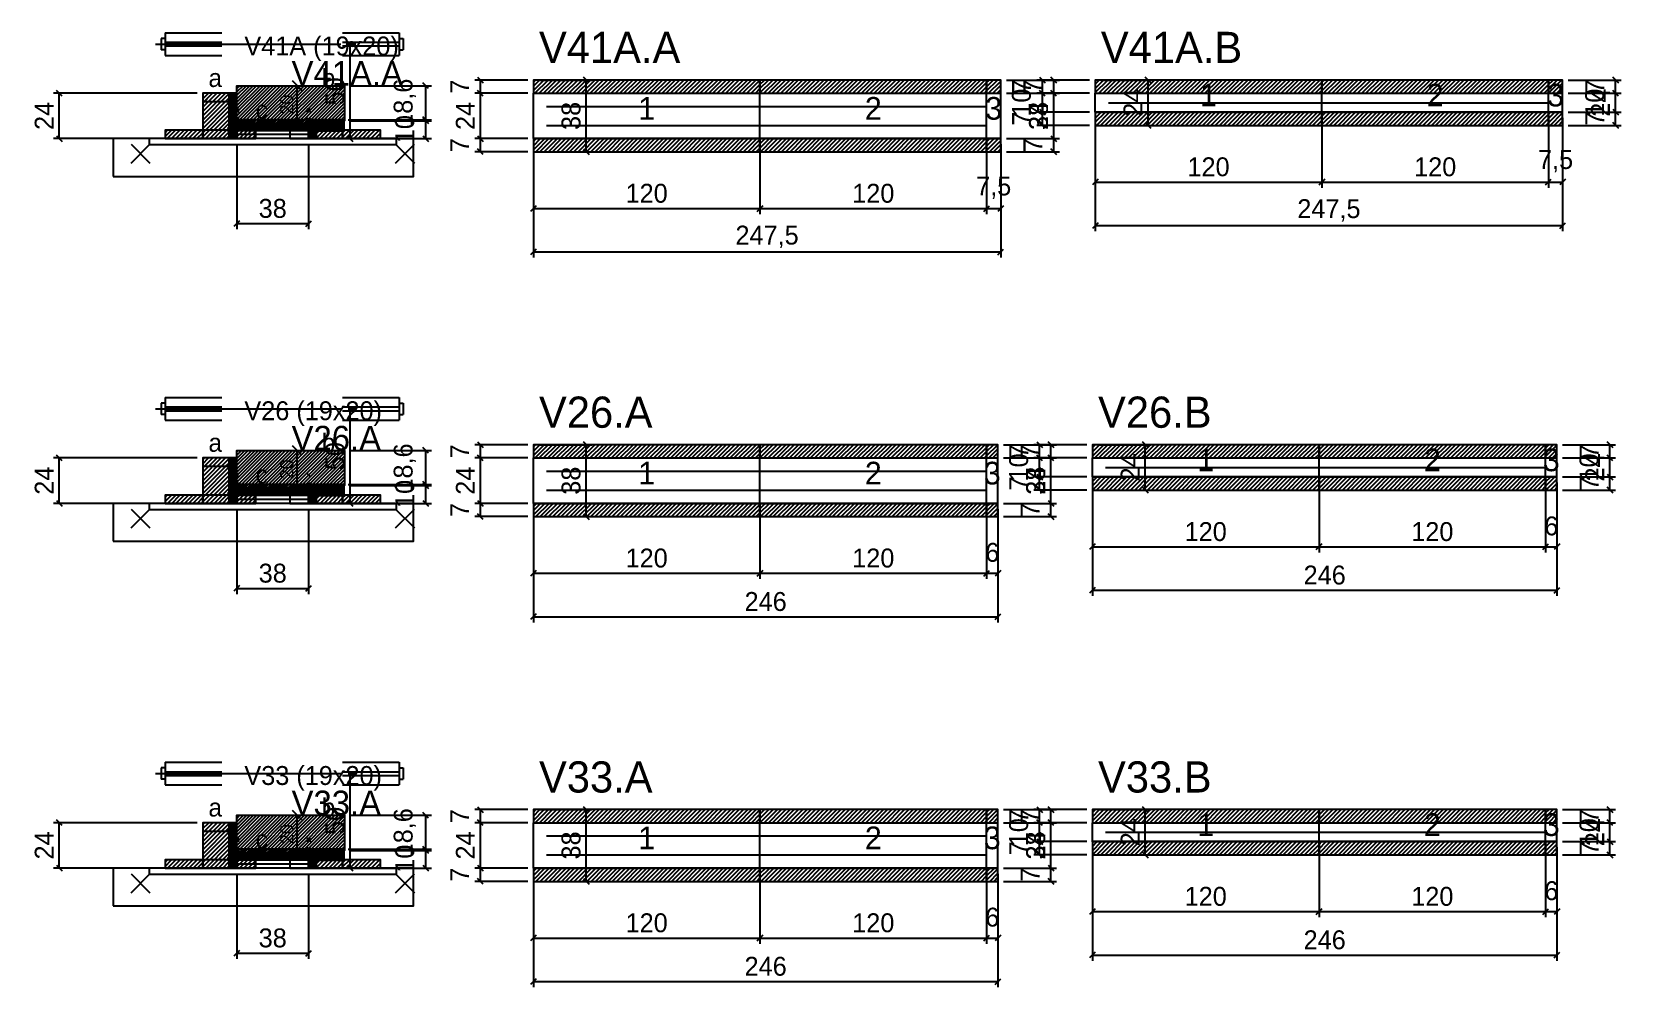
# Model space of a CAD drawing. Extents: x -9000 to 3070, y -7421 to 1250.
# Drawn here: x -69 to 773, y -6842 to -6336 of the extents above; entities that cross this region are included whole.
import ezdxf
from ezdxf.enums import TextEntityAlignment as Align

# ---------------------------------------------------------------- set-up
doc = ezdxf.new("R2010")
doc.units = 0
for name, color, linetype in [('5', 5, 'Continuous'), ('BARRA_ANCORAGEM', 126, 'Continuous'), ('barrote', 126, 'Continuous'), ('CONCRETO', 251, 'Continuous'), ('COTA', 241, 'Continuous'), ('Cota Seção (2x)', 241, 'Continuous'), ('detalhes', 7, 'Continuous'), ('Hachura', 251, 'Continuous'), ('HACHURACONCRETO', 251, 'Continuous'), ('Madeira', 126, 'Continuous'), ('NOMENCLATURA', 7, 'Continuous'), ('Painéis', 200, 'Continuous'), ('presilha', 224, 'Continuous'), ('SARR_2.2x5', 40, 'Continuous'), ('SARR_2.2x7', 40, 'Continuous'), ('SARRAFO_2_2X7', 40, 'Continuous'), ('SCO-___-LAJ', 224, 'Continuous'), ('TENSOR', 224, 'Continuous'), ('Texto Seção', 7, 'Continuous')]:
    doc.layers.add(name, color=color, linetype=linetype)
doc.dimstyles.new('PAINEL', dxfattribs={"dimtxt": 10, "dimasz": 3, "dimexe": 3, "dimexo": 3, "dimgap": 3, "dimtad": 1, "dimblk": 'OBLIQUE', "dimblk1": 'OBLIQUE', "dimcen": 2.5, "dimclrd": 4, "dimclre": 4, "dimclrt": 240, "dimazin": 3, "dimtfac": 1, "dimtmove": 0, "dimatfit": 3})
doc.dimstyles.new('SECAO2X', dxfattribs={"dimtxt": 7, "dimasz": 5, "dimexe": 3, "dimexo": 3, "dimgap": 2, "dimtad": 3, "dimblk": 'OBLIQUE', "dimblk1": 'OBLIQUE', "dimcen": 2.5, "dimclrd": 4, "dimclre": 4, "dimclrt": 1, "dimazin": 3, "dimtfac": 1, "dimtmove": 0, "dimatfit": 3})

# ---------------------------------------------------------------- blocks, each defined once
blk = doc.blocks.new('PAR_ESQ')
for p, q in [((-1, -1), (1, 1)), ((-1, 1), (1, -1))]:
    blk.add_line(p, q)
blk = doc.blocks.new('PAR_FUNDO_ESQ')
for p, q in [((-1, -1), (1, 1)), ((-1, 1), (1, -1))]:
    blk.add_line(p, q)
blk = doc.blocks.new('PAR_FUNDO_DIR')
for p, q in [((-1, -1), (1, 1)), ((-1, 1), (1, -1))]:
    blk.add_line(p, q)
blk = doc.blocks.new('par_int_esq')
for p, q in [((-1, -1), (1, 1)), ((-1, 1), (1, -1))]:
    blk.add_line(p, q)
blk = doc.blocks.new('par_int_dir')
for p, q in [((-1, -1), (1, 1)), ((-1, 1), (1, -1))]:
    blk.add_line(p, q)
blk = doc.blocks.new('_OBLIQUE')
at = {"color": 0, "linetype": 'BYBLOCK'}
blk.add_line((-0.5, -0.5), (0.5, 0.5), dxfattribs=at)

msp = doc.modelspace()

# ---------------------------------------------------------------- hatches: boundary and pattern name
at = {"layer": 'COTA'}
h = msp.add_hatch(dxfattribs=at)
h.set_pattern_fill('ANSI31', scale=0.5)
h.paths.add_polyline_path([(197, -6369), (317, -6369), (317, -6362), (197, -6362)])
h = msp.add_hatch(dxfattribs=at)
h.set_pattern_fill('ANSI31', scale=0.5)
h.paths.add_polyline_path([(317, -6369), (437, -6369), (437, -6362), (317, -6362)])
h = msp.add_hatch(dxfattribs=at)
h.set_pattern_fill('ANSI31', scale=0.5)
h.paths.add_polyline_path([(437, -6369), (444.5, -6369), (444.5, -6362), (437, -6362)])
h = msp.add_hatch(dxfattribs=at)
h.set_pattern_fill('ANSI31', scale=0.5)
h.paths.add_polyline_path([(494.5, -6369), (614.5, -6369), (614.5, -6362), (494.5, -6362)])
h = msp.add_hatch(dxfattribs=at)
h.set_pattern_fill('ANSI31', scale=0.5)
h.paths.add_polyline_path([(614.5, -6369), (734.5, -6369), (734.5, -6362), (614.5, -6362)])
h = msp.add_hatch(dxfattribs=at)
h.set_pattern_fill('ANSI31', scale=0.5)
h.paths.add_polyline_path([(734.5, -6369), (742, -6369), (742, -6362), (734.5, -6362)])
h = msp.add_hatch(dxfattribs=at)
h.set_pattern_fill('ANSI31', scale=0.4)
h.paths.add_polyline_path([(40, -6385), (40, -6365), (97, -6365), (97, -6383.6), (78, -6383.6), (78, -6385)])
h = msp.add_hatch(dxfattribs=at)
h.set_pattern_fill('ANSI31', scale=0.5)
h.paths.add_polyline_path([(494.5, -6386), (614.5, -6386), (614.5, -6379), (494.5, -6379)])
h = msp.add_hatch(dxfattribs=at)
h.set_pattern_fill('ANSI31', scale=0.5)
h.paths.add_polyline_path([(614.5, -6386), (734.5, -6386), (734.5, -6379), (614.5, -6379)])
h = msp.add_hatch(dxfattribs=at)
h.set_pattern_fill('ANSI31', scale=0.5)
h.paths.add_polyline_path([(734.5, -6386), (742, -6386), (742, -6379), (734.5, -6379)])
h = msp.add_hatch(dxfattribs=at)
h.set_pattern_fill('ANSI31', scale=0.5)
h.paths.add_polyline_path([(197, -6400), (317, -6400), (317, -6393), (197, -6393)])
h = msp.add_hatch(dxfattribs=at)
h.set_pattern_fill('ANSI31', scale=0.5)
h.paths.add_polyline_path([(317, -6400), (437, -6400), (437, -6393), (317, -6393)])
h = msp.add_hatch(dxfattribs=at)
h.set_pattern_fill('ANSI31', scale=0.5)
h.paths.add_polyline_path([(437, -6400), (444.5, -6400), (444.5, -6393), (437, -6393)])
h = msp.add_hatch(dxfattribs=at)
h.set_pattern_fill('ANSI31', scale=0.5)
h.paths.add_polyline_path([(197, -6562), (317, -6562), (317, -6555), (197, -6555)])
h = msp.add_hatch(dxfattribs=at)
h.set_pattern_fill('ANSI31', scale=0.5)
h.paths.add_polyline_path([(317, -6562), (437, -6562), (437, -6555), (317, -6555)])
h = msp.add_hatch(dxfattribs=at)
h.set_pattern_fill('ANSI31', scale=0.5)
h.paths.add_polyline_path([(437, -6562), (443, -6562), (443, -6555), (437, -6555)])
h = msp.add_hatch(dxfattribs=at)
h.set_pattern_fill('ANSI31', scale=0.5)
h.paths.add_polyline_path([(493, -6562), (613, -6562), (613, -6555), (493, -6555)])
h = msp.add_hatch(dxfattribs=at)
h.set_pattern_fill('ANSI31', scale=0.5)
h.paths.add_polyline_path([(613, -6562), (733, -6562), (733, -6555), (613, -6555)])
h = msp.add_hatch(dxfattribs=at)
h.set_pattern_fill('ANSI31', scale=0.5)
h.paths.add_polyline_path([(733, -6562), (739, -6562), (739, -6555), (733, -6555)])
h = msp.add_hatch(dxfattribs=at)
h.set_pattern_fill('ANSI31', scale=0.4)
h.paths.add_polyline_path([(40, -6578), (40, -6558), (97, -6558), (97, -6576.6), (78, -6576.6), (78, -6578)])
h = msp.add_hatch(dxfattribs=at)
h.set_pattern_fill('ANSI31', scale=0.5)
h.paths.add_polyline_path([(493, -6579), (613, -6579), (613, -6572), (493, -6572)])
h = msp.add_hatch(dxfattribs=at)
h.set_pattern_fill('ANSI31', scale=0.5)
h.paths.add_polyline_path([(613, -6579), (733, -6579), (733, -6572), (613, -6572)])
h = msp.add_hatch(dxfattribs=at)
h.set_pattern_fill('ANSI31', scale=0.5)
h.paths.add_polyline_path([(733, -6579), (739, -6579), (739, -6572), (733, -6572)])
h = msp.add_hatch(dxfattribs=at)
h.set_pattern_fill('ANSI31', scale=0.5)
h.paths.add_polyline_path([(197, -6593), (317, -6593), (317, -6586), (197, -6586)])
h = msp.add_hatch(dxfattribs=at)
h.set_pattern_fill('ANSI31', scale=0.5)
h.paths.add_polyline_path([(317, -6593), (437, -6593), (437, -6586), (317, -6586)])
h = msp.add_hatch(dxfattribs=at)
h.set_pattern_fill('ANSI31', scale=0.5)
h.paths.add_polyline_path([(437, -6593), (443, -6593), (443, -6586), (437, -6586)])
h = msp.add_hatch(dxfattribs=at)
h.set_pattern_fill('ANSI31', scale=0.5)
h.paths.add_polyline_path([(197, -6755), (317, -6755), (317, -6748), (197, -6748)])
h = msp.add_hatch(dxfattribs=at)
h.set_pattern_fill('ANSI31', scale=0.5)
h.paths.add_polyline_path([(317, -6755), (437, -6755), (437, -6748), (317, -6748)])
h = msp.add_hatch(dxfattribs=at)
h.set_pattern_fill('ANSI31', scale=0.5)
h.paths.add_polyline_path([(437, -6755), (443, -6755), (443, -6748), (437, -6748)])
h = msp.add_hatch(dxfattribs=at)
h.set_pattern_fill('ANSI31', scale=0.5)
h.paths.add_polyline_path([(493, -6755), (613, -6755), (613, -6748), (493, -6748)])
h = msp.add_hatch(dxfattribs=at)
h.set_pattern_fill('ANSI31', scale=0.5)
h.paths.add_polyline_path([(613, -6755), (733, -6755), (733, -6748), (613, -6748)])
h = msp.add_hatch(dxfattribs=at)
h.set_pattern_fill('ANSI31', scale=0.5)
h.paths.add_polyline_path([(733, -6755), (739, -6755), (739, -6748), (733, -6748)])
h = msp.add_hatch(dxfattribs=at)
h.set_pattern_fill('ANSI31', scale=0.4)
h.paths.add_polyline_path([(40, -6771), (40, -6751), (97, -6751), (97, -6769.6), (78, -6769.6), (78, -6771)])
h = msp.add_hatch(dxfattribs=at)
h.set_pattern_fill('ANSI31', scale=0.5)
h.paths.add_polyline_path([(493, -6772), (613, -6772), (613, -6765), (493, -6765)])
h = msp.add_hatch(dxfattribs=at)
h.set_pattern_fill('ANSI31', scale=0.5)
h.paths.add_polyline_path([(613, -6772), (733, -6772), (733, -6765), (613, -6765)])
h = msp.add_hatch(dxfattribs=at)
h.set_pattern_fill('ANSI31', scale=0.5)
h.paths.add_polyline_path([(733, -6772), (739, -6772), (739, -6765), (733, -6765)])
h = msp.add_hatch(dxfattribs=at)
h.set_pattern_fill('ANSI31', scale=0.5)
h.paths.add_polyline_path([(197, -6786), (317, -6786), (317, -6779), (197, -6779)])
h = msp.add_hatch(dxfattribs=at)
h.set_pattern_fill('ANSI31', scale=0.5)
h.paths.add_polyline_path([(317, -6786), (437, -6786), (437, -6779), (317, -6779)])
h = msp.add_hatch(dxfattribs=at)
h.set_pattern_fill('ANSI31', scale=0.5)
h.paths.add_polyline_path([(437, -6786), (443, -6786), (443, -6779), (437, -6779)])
at = {"layer": 'Hachura'}
h = msp.add_hatch(dxfattribs=at)
h.set_pattern_fill('ANSI31', scale=0.5)
h.paths.add_polyline_path([(22, -6393), (36, -6393), (36, -6369), (22, -6369)])
h = msp.add_hatch(dxfattribs=at)
h.set_pattern_fill('ANSI31', scale=0.5)
h.paths.add_polyline_path([(22, -6373.4), (36, -6373.4), (36, -6369), (22, -6369)])
h = msp.add_hatch(dxfattribs=at)
h.set_pattern_fill('SOLID')
h.paths.add_polyline_path([(36, -6393), (40, -6393), (40, -6369), (36, -6369)])
h = msp.add_hatch(dxfattribs=at)
h.set_pattern_fill('SOLID')
h.paths.add_polyline_path([(40, -6388.6), (78, -6388.6), (78, -6385), (40, -6385)])
h = msp.add_hatch(dxfattribs=at)
h.set_pattern_fill('SOLID')
h.paths.add_polyline_path([(78, -6393), (82, -6393), (82, -6383), (78, -6383)])
h = msp.add_hatch(dxfattribs=at)
h.set_pattern_fill('SOLID')
h.paths.add_polyline_path([(78, -6383), (97, -6383), (97, -6389), (78, -6389)])
h = msp.add_hatch(dxfattribs=at)
h.set_pattern_fill('ANSI31', scale=0.5)
h.paths.add_polyline_path([(82, -6393), (96, -6393), (96, -6383), (82, -6383)])
h = msp.add_hatch(dxfattribs=at)
h.set_pattern_fill('ANSI31', scale=0.5)
h.paths.add_polyline_path([(82, -6387.4), (96, -6387.4), (96, -6383), (82, -6383)])
h = msp.add_hatch(dxfattribs=at)
h.set_pattern_fill('ANSI31', scale=0.5)
h.paths.add_polyline_path([(2, -6393), (22, -6393), (22, -6388.6), (2, -6388.6)])
h = msp.add_hatch(dxfattribs=at)
h.set_pattern_fill('ANSI31', scale=0.5)
h.paths.add_polyline_path([(40, -6393), (50, -6393), (50, -6388.6), (40, -6388.6)])
h = msp.add_hatch(dxfattribs=at)
h.set_pattern_fill('ANSI31', scale=0.5)
h.paths.add_polyline_path([(96, -6393), (116, -6393), (116, -6388.6), (96, -6388.6)])
h = msp.add_hatch(dxfattribs=at)
h.set_pattern_fill('ANSI31', scale=0.5)
h.paths.add_polyline_path([(22, -6586), (36, -6586), (36, -6562), (22, -6562)])
h = msp.add_hatch(dxfattribs=at)
h.set_pattern_fill('ANSI31', scale=0.5)
h.paths.add_polyline_path([(22, -6566.4), (36, -6566.4), (36, -6562), (22, -6562)])
h = msp.add_hatch(dxfattribs=at)
h.set_pattern_fill('SOLID')
h.paths.add_polyline_path([(36, -6586), (40, -6586), (40, -6562), (36, -6562)])
h = msp.add_hatch(dxfattribs=at)
h.set_pattern_fill('SOLID')
h.paths.add_polyline_path([(40, -6581.6), (78, -6581.6), (78, -6578), (40, -6578)])
h = msp.add_hatch(dxfattribs=at)
h.set_pattern_fill('SOLID')
h.paths.add_polyline_path([(78, -6586), (82, -6586), (82, -6576), (78, -6576)])
h = msp.add_hatch(dxfattribs=at)
h.set_pattern_fill('SOLID')
h.paths.add_polyline_path([(78, -6576), (97, -6576), (97, -6582), (78, -6582)])
h = msp.add_hatch(dxfattribs=at)
h.set_pattern_fill('ANSI31', scale=0.5)
h.paths.add_polyline_path([(82, -6586), (96, -6586), (96, -6576), (82, -6576)])
h = msp.add_hatch(dxfattribs=at)
h.set_pattern_fill('ANSI31', scale=0.5)
h.paths.add_polyline_path([(82, -6580.4), (96, -6580.4), (96, -6576), (82, -6576)])
h = msp.add_hatch(dxfattribs=at)
h.set_pattern_fill('ANSI31', scale=0.5)
h.paths.add_polyline_path([(2, -6586), (22, -6586), (22, -6581.6), (2, -6581.6)])
h = msp.add_hatch(dxfattribs=at)
h.set_pattern_fill('ANSI31', scale=0.5)
h.paths.add_polyline_path([(40, -6586), (50, -6586), (50, -6581.6), (40, -6581.6)])
h = msp.add_hatch(dxfattribs=at)
h.set_pattern_fill('ANSI31', scale=0.5)
h.paths.add_polyline_path([(96, -6586), (116, -6586), (116, -6581.6), (96, -6581.6)])
h = msp.add_hatch(dxfattribs=at)
h.set_pattern_fill('ANSI31', scale=0.5)
h.paths.add_polyline_path([(22, -6779), (36, -6779), (36, -6755), (22, -6755)])
h = msp.add_hatch(dxfattribs=at)
h.set_pattern_fill('ANSI31', scale=0.5)
h.paths.add_polyline_path([(22, -6759.4), (36, -6759.4), (36, -6755), (22, -6755)])
h = msp.add_hatch(dxfattribs=at)
h.set_pattern_fill('SOLID')
h.paths.add_polyline_path([(36, -6779), (40, -6779), (40, -6755), (36, -6755)])
h = msp.add_hatch(dxfattribs=at)
h.set_pattern_fill('SOLID')
h.paths.add_polyline_path([(40, -6774.6), (78, -6774.6), (78, -6771), (40, -6771)])
h = msp.add_hatch(dxfattribs=at)
h.set_pattern_fill('SOLID')
h.paths.add_polyline_path([(78, -6779), (82, -6779), (82, -6769), (78, -6769)])
h = msp.add_hatch(dxfattribs=at)
h.set_pattern_fill('SOLID')
h.paths.add_polyline_path([(78, -6769), (97, -6769), (97, -6775), (78, -6775)])
h = msp.add_hatch(dxfattribs=at)
h.set_pattern_fill('ANSI31', scale=0.5)
h.paths.add_polyline_path([(82, -6779), (96, -6779), (96, -6769), (82, -6769)])
h = msp.add_hatch(dxfattribs=at)
h.set_pattern_fill('ANSI31', scale=0.5)
h.paths.add_polyline_path([(82, -6773.4), (96, -6773.4), (96, -6769), (82, -6769)])
h = msp.add_hatch(dxfattribs=at)
h.set_pattern_fill('ANSI31', scale=0.5)
h.paths.add_polyline_path([(2, -6779), (22, -6779), (22, -6774.6), (2, -6774.6)])
h = msp.add_hatch(dxfattribs=at)
h.set_pattern_fill('ANSI31', scale=0.5)
h.paths.add_polyline_path([(40, -6779), (50, -6779), (50, -6774.6), (40, -6774.6)])
h = msp.add_hatch(dxfattribs=at)
h.set_pattern_fill('ANSI31', scale=0.5)
h.paths.add_polyline_path([(96, -6779), (116, -6779), (116, -6774.6), (96, -6774.6)])
at = {"layer": 'HACHURACONCRETO'}
h = msp.add_hatch(dxfattribs=at)
h.set_pattern_fill('ANSI31', scale=0.3)
h.paths.add_polyline_path([(40, -6388.6), (78, -6388.6), (78, -6383), (40, -6383)])
h = msp.add_hatch(dxfattribs=at)
h.set_pattern_fill('ANSI31', scale=0.3)
h.paths.add_polyline_path([(40, -6581.6), (78, -6581.6), (78, -6576), (40, -6576)])
h = msp.add_hatch(dxfattribs=at)
h.set_pattern_fill('ANSI31', scale=0.3)
h.paths.add_polyline_path([(40, -6774.6), (78, -6774.6), (78, -6769), (40, -6769)])

# ---------------------------------------------------------------- linework, layer by layer
for p, q in [((0, -6340), (0, -6346)), ((2, -6340), (0, -6340)), ((2, -6337), (32, -6337)), ((2, -6337), (2, -6349)), ((2, -6342), (32, -6342)), ((2, -6344), (32, -6344)), ((96, -6337), (126, -6337)), ((96, -6342), (126, -6342)), ((96, -6344), (126, -6344)), ((126, -6337), (126, -6349)), ((126, -6340), (128, -6340)), ((128, -6340), (128, -6346)), ((2, -6346), (0, -6346)), ((2, -6349), (32, -6349)), ((96, -6349), (126, -6349)), ((126, -6346), (128, -6346)), ((2, -6530), (32, -6530)), ((2, -6530), (2, -6542)), ((96, -6530), (126, -6530)), ((126, -6530), (126, -6542)), ((0, -6533), (0, -6539)), ((2, -6533), (0, -6533)), ((2, -6535), (32, -6535)), ((2, -6537), (32, -6537)), ((96, -6535), (126, -6535)), ((96, -6537), (126, -6537)), ((126, -6533), (128, -6533)), ((128, -6533), (128, -6539)), ((2, -6539), (0, -6539)), ((2, -6542), (32, -6542)), ((96, -6542), (126, -6542)), ((126, -6539), (128, -6539)), ((2, -6723), (32, -6723)), ((2, -6723), (2, -6735)), ((96, -6723), (126, -6723)), ((126, -6723), (126, -6735)), ((0, -6726), (0, -6732)), ((2, -6726), (0, -6726)), ((2, -6732), (0, -6732)), ((2, -6728), (32, -6728)), ((2, -6730), (32, -6730)), ((96, -6728), (126, -6728)), ((96, -6730), (126, -6730)), ((126, -6726), (128, -6726)), ((126, -6732), (128, -6732)), ((128, -6726), (128, -6732)), ((2, -6735), (32, -6735)), ((96, -6735), (126, -6735))]:
    msp.add_line(p, q)
at = {"layer": 'BARRA_ANCORAGEM'}
for p, q in [((40, -6385.3), (78, -6385.3)), ((40, -6387.3), (40, -6385.3)), ((40, -6387.3), (78, -6387.3)), ((78, -6387.3), (78, -6385.3)), ((40, -6388.7), (78, -6388.7)), ((40, -6390.7), (40, -6388.7)), ((40, -6390.7), (78, -6390.7)), ((78, -6390.7), (78, -6388.7)), ((40, -6578.3), (78, -6578.3)), ((40, -6580.3), (40, -6578.3)), ((40, -6580.3), (78, -6580.3)), ((78, -6580.3), (78, -6578.3)), ((40, -6581.7), (78, -6581.7)), ((40, -6583.7), (40, -6581.7)), ((40, -6583.7), (78, -6583.7)), ((78, -6583.7), (78, -6581.7)), ((40, -6771.3), (78, -6771.3)), ((40, -6773.3), (40, -6771.3)), ((40, -6773.3), (78, -6773.3)), ((78, -6773.3), (78, -6771.3)), ((40, -6774.7), (78, -6774.7)), ((40, -6776.7), (40, -6774.7)), ((40, -6776.7), (78, -6776.7)), ((78, -6776.7), (78, -6774.7))]:
    msp.add_line(p, q, dxfattribs=at)
at = {"layer": 'barrote'}
for points in [[(-25.5, -6413), (133.5, -6413), (133.5, -6393), (-25.5, -6393)], [(-25.5, -6606), (133.5, -6606), (133.5, -6586), (-25.5, -6586)], [(-25.5, -6799), (133.5, -6799), (133.5, -6779), (-25.5, -6779)]]:
    msp.add_lwpolyline(points, close=True, dxfattribs=at)
at = {"layer": 'CONCRETO'}
for points in [[(40, -6385), (40, -6365), (97, -6365), (97, -6383.6), (78, -6383.6), (78, -6385)], [(40, -6578), (40, -6558), (97, -6558), (97, -6576.6), (78, -6576.6), (78, -6578)], [(40, -6771), (40, -6751), (97, -6751), (97, -6769.6), (78, -6769.6), (78, -6771)]]:
    msp.add_lwpolyline(points, close=True, dxfattribs=at)
at = {"layer": 'HACHURACONCRETO'}
for points in [[(40, -6388.6), (78, -6388.6), (78, -6383), (40, -6383)], [(40, -6581.6), (78, -6581.6), (78, -6576), (40, -6576)], [(40, -6774.6), (78, -6774.6), (78, -6769), (40, -6769)]]:
    msp.add_lwpolyline(points, close=True, dxfattribs=at)
at = {"layer": 'Madeira'}
for points in [[(22, -6393), (36, -6393), (36, -6369), (22, -6369)], [(22, -6373.4), (36, -6373.4), (36, -6369), (22, -6369)], [(82, -6393), (96, -6393), (96, -6383), (82, -6383)], [(82, -6387.4), (96, -6387.4), (96, -6383), (82, -6383)], [(2, -6393), (22, -6393), (22, -6388.6), (2, -6388.6)], [(22, -6393), (36, -6393), (36, -6388.6), (22, -6388.6)], [(40, -6393), (50, -6393), (50, -6388.6), (40, -6388.6)], [(68, -6393), (78, -6393), (78, -6388.6), (68, -6388.6)], [(96, -6393), (116, -6393), (116, -6388.6), (96, -6388.6)], [(22, -6586), (36, -6586), (36, -6562), (22, -6562)], [(22, -6566.4), (36, -6566.4), (36, -6562), (22, -6562)], [(82, -6586), (96, -6586), (96, -6576), (82, -6576)], [(82, -6580.4), (96, -6580.4), (96, -6576), (82, -6576)], [(2, -6586), (22, -6586), (22, -6581.6), (2, -6581.6)], [(22, -6586), (36, -6586), (36, -6581.6), (22, -6581.6)], [(40, -6586), (50, -6586), (50, -6581.6), (40, -6581.6)], [(68, -6586), (78, -6586), (78, -6581.6), (68, -6581.6)], [(96, -6586), (116, -6586), (116, -6581.6), (96, -6581.6)], [(22, -6779), (36, -6779), (36, -6755), (22, -6755)], [(22, -6759.4), (36, -6759.4), (36, -6755), (22, -6755)], [(82, -6779), (96, -6779), (96, -6769), (82, -6769)], [(82, -6773.4), (96, -6773.4), (96, -6769), (82, -6769)], [(2, -6779), (22, -6779), (22, -6774.6), (2, -6774.6)], [(22, -6779), (36, -6779), (36, -6774.6), (22, -6774.6)], [(40, -6779), (50, -6779), (50, -6774.6), (40, -6774.6)], [(68, -6779), (78, -6779), (78, -6774.6), (68, -6774.6)], [(96, -6779), (116, -6779), (116, -6774.6), (96, -6774.6)]]:
    msp.add_lwpolyline(points, close=True, dxfattribs=at)
at = {"layer": 'Painéis'}
for p, q in [((197, -6369), (317, -6369)), ((197, -6393), (197, -6369)), ((317, -6393), (317, -6369)), ((317, -6393), (317, -6369)), ((317, -6369), (437, -6369)), ((317, -6393), (317, -6369)), ((437, -6393), (437, -6369)), ((437, -6393), (437, -6369)), ((437, -6369), (444.5, -6369)), ((437, -6393), (437, -6369)), ((444.5, -6393), (444.5, -6369)), ((494.5, -6369), (614.5, -6369)), ((494.5, -6379), (494.5, -6369)), ((614.5, -6379), (614.5, -6369)), ((614.5, -6379), (614.5, -6369)), ((614.5, -6369), (734.5, -6369)), ((614.5, -6379), (614.5, -6369)), ((734.5, -6379), (734.5, -6369)), ((734.5, -6379), (734.5, -6369)), ((734.5, -6369), (742, -6369)), ((734.5, -6379), (734.5, -6369)), ((742, -6379), (742, -6369)), ((494.5, -6379), (614.5, -6379)), ((614.5, -6379), (734.5, -6379)), ((734.5, -6379), (742, -6379)), ((197, -6393), (317, -6393)), ((317, -6393), (437, -6393)), ((437, -6393), (444.5, -6393)), ((197, -6562), (317, -6562)), ((197, -6586), (197, -6562)), ((317, -6586), (317, -6562)), ((317, -6586), (317, -6562)), ((317, -6562), (437, -6562)), ((317, -6586), (317, -6562)), ((437, -6586), (437, -6562)), ((437, -6586), (437, -6562)), ((437, -6562), (443, -6562)), ((437, -6586), (437, -6562)), ((443, -6586), (443, -6562)), ((493, -6562), (613, -6562)), ((493, -6572), (493, -6562)), ((613, -6572), (613, -6562)), ((613, -6572), (613, -6562)), ((613, -6562), (733, -6562)), ((613, -6572), (613, -6562)), ((733, -6572), (733, -6562)), ((733, -6572), (733, -6562)), ((733, -6562), (739, -6562)), ((733, -6572), (733, -6562)), ((739, -6572), (739, -6562)), ((493, -6572), (613, -6572)), ((613, -6572), (733, -6572)), ((733, -6572), (739, -6572)), ((197, -6586), (317, -6586)), ((317, -6586), (437, -6586)), ((437, -6586), (443, -6586)), ((197, -6755), (317, -6755)), ((197, -6779), (197, -6755)), ((317, -6779), (317, -6755)), ((317, -6779), (317, -6755)), ((317, -6755), (437, -6755)), ((317, -6779), (317, -6755)), ((437, -6779), (437, -6755)), ((437, -6779), (437, -6755)), ((437, -6755), (443, -6755)), ((437, -6779), (437, -6755)), ((443, -6779), (443, -6755)), ((493, -6755), (613, -6755)), ((493, -6765), (493, -6755)), ((613, -6765), (613, -6755)), ((613, -6765), (613, -6755)), ((613, -6755), (733, -6755)), ((613, -6765), (613, -6755)), ((733, -6765), (733, -6755)), ((733, -6765), (733, -6755)), ((733, -6755), (739, -6755)), ((733, -6765), (733, -6755)), ((739, -6765), (739, -6755)), ((493, -6765), (613, -6765)), ((613, -6765), (733, -6765)), ((733, -6765), (739, -6765)), ((197, -6779), (317, -6779)), ((317, -6779), (437, -6779)), ((437, -6779), (443, -6779))]:
    msp.add_line(p, q, dxfattribs=at)
for points in [[(36, -6393), (40, -6393), (40, -6369), (36, -6369)], [(40, -6388.6), (78, -6388.6), (78, -6385), (40, -6385)], [(78, -6393), (82, -6393), (82, -6383), (78, -6383)], [(78, -6383), (97, -6383), (97, -6383.6), (78, -6383.6)], [(36, -6586), (40, -6586), (40, -6562), (36, -6562)], [(40, -6581.6), (78, -6581.6), (78, -6578), (40, -6578)], [(78, -6586), (82, -6586), (82, -6576), (78, -6576)], [(78, -6576), (97, -6576), (97, -6576.6), (78, -6576.6)], [(36, -6779), (40, -6779), (40, -6755), (36, -6755)], [(40, -6774.6), (78, -6774.6), (78, -6771), (40, -6771)], [(78, -6779), (82, -6779), (82, -6769), (78, -6769)], [(78, -6769), (97, -6769), (97, -6769.6), (78, -6769.6)]]:
    msp.add_lwpolyline(points, close=True, dxfattribs=at)
at = {"layer": 'presilha'}
for p, q in [((-16, -6406), (-6, -6396)), ((-16, -6396), (-6, -6406)), ((124, -6406), (134, -6396)), ((124, -6396), (134, -6406)), ((-16, -6599), (-6, -6589)), ((-16, -6589), (-6, -6599)), ((124, -6599), (134, -6589)), ((124, -6589), (134, -6599)), ((-16, -6792), (-6, -6782)), ((-16, -6782), (-6, -6792)), ((124, -6792), (134, -6782)), ((124, -6782), (134, -6792))]:
    msp.add_line(p, q, dxfattribs=at)
at = {"layer": 'SARR_2.2x5'}
for points in [[(501.5, -6374), (614.5, -6374)], [(501.5, -6374), (614.5, -6374)], [(614.5, -6374), (734.5, -6374)], [(614.5, -6374), (734.5, -6374)], [(500, -6567), (613, -6567)], [(500, -6567), (613, -6567)], [(613, -6567), (733, -6567)], [(613, -6567), (733, -6567)], [(500, -6760), (613, -6760)], [(500, -6760), (613, -6760)], [(613, -6760), (733, -6760)], [(613, -6760), (733, -6760)]]:
    msp.add_lwpolyline(points, dxfattribs=at)
at = {"layer": 'SARR_2.2x7'}
for points in [[(204, -6376), (317, -6376)], [(204, -6376), (317, -6376)], [(317, -6376), (437, -6376)], [(317, -6376), (437, -6376)], [(204, -6386), (317, -6386)], [(204, -6386), (317, -6386)], [(317, -6386), (437, -6386)], [(317, -6386), (437, -6386)], [(204, -6569), (317, -6569)], [(204, -6569), (317, -6569)], [(317, -6569), (437, -6569)], [(317, -6569), (437, -6569)], [(204, -6579), (317, -6579)], [(204, -6579), (317, -6579)], [(317, -6579), (437, -6579)], [(317, -6579), (437, -6579)], [(204, -6762), (317, -6762)], [(204, -6762), (317, -6762)], [(317, -6762), (437, -6762)], [(317, -6762), (437, -6762)], [(204, -6772), (317, -6772)], [(204, -6772), (317, -6772)], [(317, -6772), (437, -6772)], [(317, -6772), (437, -6772)]]:
    msp.add_lwpolyline(points, dxfattribs=at)
at = {"layer": 'SARRAFO_2_2X7'}
for p, q in [((36, -6378.2), (36, -6373.8)), ((36, -6373.8), (40, -6373.8)), ((36, -6378.2), (40, -6378.2)), ((40, -6378.2), (40, -6373.8)), ((36, -6388.2), (36, -6383.8)), ((36, -6383.8), (40, -6383.8)), ((40, -6388.2), (40, -6383.8)), ((78, -6390.2), (78, -6385.8)), ((78, -6385.8), (82, -6385.8)), ((82, -6390.2), (82, -6385.8)), ((36, -6388.2), (40, -6388.2)), ((78, -6390.2), (82, -6390.2)), ((36, -6571.2), (36, -6566.8)), ((36, -6566.8), (40, -6566.8)), ((36, -6571.2), (40, -6571.2)), ((40, -6571.2), (40, -6566.8)), ((36, -6581.2), (36, -6576.8)), ((36, -6576.8), (40, -6576.8)), ((40, -6581.2), (40, -6576.8)), ((78, -6583.2), (78, -6578.8)), ((78, -6578.8), (82, -6578.8)), ((82, -6583.2), (82, -6578.8)), ((36, -6581.2), (40, -6581.2)), ((78, -6583.2), (82, -6583.2)), ((36, -6764.2), (36, -6759.8)), ((36, -6759.8), (40, -6759.8)), ((36, -6764.2), (40, -6764.2)), ((40, -6764.2), (40, -6759.8)), ((36, -6774.2), (36, -6769.8)), ((36, -6769.8), (40, -6769.8)), ((36, -6774.2), (40, -6774.2)), ((40, -6774.2), (40, -6769.8)), ((78, -6776.2), (78, -6771.8)), ((78, -6771.8), (82, -6771.8)), ((82, -6776.2), (82, -6771.8)), ((78, -6776.2), (82, -6776.2))]:
    msp.add_line(p, q, dxfattribs=at)
at = {"layer": 'SCO-___-LAJ'}
for points in [[(197, -6369), (317, -6369), (317, -6362), (197, -6362)], [(317, -6369), (437, -6369), (437, -6362), (317, -6362)], [(437, -6369), (444.5, -6369), (444.5, -6362), (437, -6362)], [(494.5, -6369), (614.5, -6369), (614.5, -6362), (494.5, -6362)], [(614.5, -6369), (734.5, -6369), (734.5, -6362), (614.5, -6362)], [(734.5, -6369), (742, -6369), (742, -6362), (734.5, -6362)], [(494.5, -6386), (614.5, -6386), (614.5, -6379), (494.5, -6379)], [(614.5, -6386), (734.5, -6386), (734.5, -6379), (614.5, -6379)], [(734.5, -6386), (742, -6386), (742, -6379), (734.5, -6379)], [(-6.5, -6396.2), (124.5, -6396.2), (124.5, -6393), (-6.5, -6393)], [(197, -6400), (317, -6400), (317, -6393), (197, -6393)], [(317, -6400), (437, -6400), (437, -6393), (317, -6393)], [(437, -6400), (444.5, -6400), (444.5, -6393), (437, -6393)], [(197, -6562), (317, -6562), (317, -6555), (197, -6555)], [(317, -6562), (437, -6562), (437, -6555), (317, -6555)], [(437, -6562), (443, -6562), (443, -6555), (437, -6555)], [(493, -6562), (613, -6562), (613, -6555), (493, -6555)], [(613, -6562), (733, -6562), (733, -6555), (613, -6555)], [(733, -6562), (739, -6562), (739, -6555), (733, -6555)], [(493, -6579), (613, -6579), (613, -6572), (493, -6572)], [(613, -6579), (733, -6579), (733, -6572), (613, -6572)], [(733, -6579), (739, -6579), (739, -6572), (733, -6572)], [(-6.5, -6589.2), (124.5, -6589.2), (124.5, -6586), (-6.5, -6586)], [(197, -6593), (317, -6593), (317, -6586), (197, -6586)], [(317, -6593), (437, -6593), (437, -6586), (317, -6586)], [(437, -6593), (443, -6593), (443, -6586), (437, -6586)], [(197, -6755), (317, -6755), (317, -6748), (197, -6748)], [(317, -6755), (437, -6755), (437, -6748), (317, -6748)], [(437, -6755), (443, -6755), (443, -6748), (437, -6748)], [(493, -6755), (613, -6755), (613, -6748), (493, -6748)], [(613, -6755), (733, -6755), (733, -6748), (613, -6748)], [(733, -6755), (739, -6755), (739, -6748), (733, -6748)], [(493, -6772), (613, -6772), (613, -6765), (493, -6765)], [(613, -6772), (733, -6772), (733, -6765), (613, -6765)], [(733, -6772), (739, -6772), (739, -6765), (733, -6765)], [(-6.5, -6782.2), (124.5, -6782.2), (124.5, -6779), (-6.5, -6779)], [(197, -6786), (317, -6786), (317, -6779), (197, -6779)], [(317, -6786), (437, -6786), (437, -6779), (317, -6779)], [(437, -6786), (443, -6786), (443, -6779), (437, -6779)]]:
    msp.add_lwpolyline(points, close=True, dxfattribs=at)
at = {"layer": 'TENSOR'}
for p, q in [((-3, -6343), (95, -6343)), ((-3, -6536), (95, -6536)), ((-3, -6729), (95, -6729))]:
    msp.add_line(p, q, dxfattribs=at)

# ---------------------------------------------------------------- block references
at = {"layer": 'Painéis'}
for name, p in [('par_int_esq', (40, -6378)), ('par_int_dir', (78, -6378)), ('PAR_ESQ', (36, -6388)), ('PAR_FUNDO_ESQ', (40, -6383)), ('PAR_FUNDO_DIR', (78, -6383)), ('par_int_esq', (40, -6571)), ('par_int_dir', (78, -6571)), ('PAR_ESQ', (36, -6581)), ('PAR_FUNDO_ESQ', (40, -6576)), ('PAR_FUNDO_DIR', (78, -6576)), ('par_int_esq', (40, -6764)), ('par_int_dir', (78, -6764)), ('PAR_ESQ', (36, -6774)), ('PAR_FUNDO_ESQ', (40, -6769)), ('PAR_FUNDO_DIR', (78, -6769))]:
    msp.add_blockref(name, p, dxfattribs=at)

# ---------------------------------------------------------------- texts
at = {"layer": '5'}
for s, p in [('1', (554.5, -6370)), ('2', (674.5, -6370)), ('3', (738.25, -6370)), ('1', (257, -6377)), ('2', (377, -6377)), ('3', (440.75, -6377)), ('1', (257, -6570)), ('2', (377, -6570)), ('3', (440, -6570)), ('1', (553, -6563)), ('2', (673, -6563)), ('3', (736, -6563)), ('1', (257, -6763)), ('2', (377, -6763)), ('3', (440, -6763)), ('1', (553, -6756)), ('2', (673, -6756)), ('3', (736, -6756))]:
    msp.add_text(s, height=12, dxfattribs=at).set_placement(p, align=Align.MIDDLE_CENTER)
at = {"layer": 'detalhes'}
for s, p in [('a', (25, -6365.7)), ('b', (85, -6365.7)), ('c', (50, -6382.5)), ('a', (25, -6558.7)), ('b', (85, -6558.7)), ('c', (50, -6575.5)), ('a', (25, -6751.7)), ('b', (85, -6751.7)), ('c', (50, -6768.5))]:
    msp.add_text(s, height=9.6, dxfattribs=at).set_placement(p)
at = {"layer": 'NOMENCLATURA'}
for s, p in [('V41A.A', (200, -6353)), ('V41A.B', (497.5, -6353)), ('V26.A', (200, -6546)), ('V26.B', (496, -6546)), ('V33.A', (200, -6739)), ('V33.B', (496, -6739))]:
    msp.add_text(s, height=16.5, dxfattribs=at).set_placement(p)
at = {"layer": 'Texto Seção'}
for s, height, p in [('V41A (19x20)', 10, (44, -6349)), ('V41A.A', 13, (69, -6365)), ('V26 (19x20)', 10, (44, -6542)), ('V26.A', 13, (69, -6558)), ('V33 (19x20)', 10, (44, -6735)), ('V33.A', 13, (69, -6751))]:
    msp.add_text(s, height=height, dxfattribs=at).set_placement(p)

# ---------------------------------------------------------------- dimensions: what is measured, and where the dimension line sits
at = {"layer": 'COTA'}
for base, p1, p2 in [((100, -6393), (96, -6393), (96, -6343)), ((140, -6383.6), (97, -6383.6), (97, -6365)), ((169, -6369), (197, -6369), (197, -6362)), ((225, -6400), (197, -6400), (197, -6362)), ((472.5, -6400), (444.5, -6400), (444.5, -6362)), ((472.5, -6369), (444.5, -6369), (444.5, -6362)), ((466.5, -6369), (494.5, -6369), (494.5, -6362)), ((522.5, -6386), (494.5, -6386), (494.5, -6362)), ((770, -6386), (742, -6386), (742, -6362)), ((770, -6369), (742, -6369), (742, -6362)), ((-54, -6393), (2, -6393), (22, -6369)), ((169, -6393), (197, -6393), (197, -6369)), ((472.5, -6393), (444.5, -6393), (444.5, -6369)), ((466.5, -6379), (494.5, -6379), (494.5, -6369)), ((770, -6379), (742, -6379), (742, -6369)), ((466.5, -6386), (494.5, -6386), (494.5, -6379)), ((770, -6386), (742, -6386), (742, -6379)), ((140, -6393), (96, -6393), (96, -6383)), ((169, -6400), (197, -6400), (197, -6393)), ((472.5, -6400), (444.5, -6400), (444.5, -6393)), ((100, -6586), (96, -6586), (96, -6536)), ((140, -6576.6), (97, -6576.6), (97, -6558)), ((169, -6562), (197, -6562), (197, -6555)), ((225, -6593), (197, -6593), (197, -6555)), ((471, -6593), (443, -6593), (443, -6555)), ((471, -6562), (443, -6562), (443, -6555)), ((465, -6562), (493, -6562), (493, -6555)), ((521, -6579), (493, -6579), (493, -6555)), ((767, -6579), (739, -6579), (739, -6555)), ((767, -6562), (739, -6562), (739, -6555)), ((-54, -6586), (2, -6586), (22, -6562)), ((169, -6586), (197, -6586), (197, -6562)), ((471, -6586), (443, -6586), (443, -6562)), ((465, -6572), (493, -6572), (493, -6562)), ((767, -6572), (739, -6572), (739, -6562)), ((465, -6579), (493, -6579), (493, -6572)), ((767, -6579), (739, -6579), (739, -6572)), ((140, -6586), (96, -6586), (96, -6576)), ((169, -6593), (197, -6593), (197, -6586)), ((471, -6593), (443, -6593), (443, -6586)), ((100, -6779), (96, -6779), (96, -6729)), ((140, -6769.6), (97, -6769.6), (97, -6751)), ((169, -6755), (197, -6755), (197, -6748)), ((225, -6786), (197, -6786), (197, -6748)), ((471, -6786), (443, -6786), (443, -6748)), ((471, -6755), (443, -6755), (443, -6748)), ((465, -6755), (493, -6755), (493, -6748)), ((521, -6772), (493, -6772), (493, -6748)), ((767, -6772), (739, -6772), (739, -6748)), ((767, -6755), (739, -6755), (739, -6748)), ((-54, -6779), (2, -6779), (22, -6755)), ((169, -6779), (197, -6779), (197, -6755)), ((471, -6779), (443, -6779), (443, -6755)), ((465, -6765), (493, -6765), (493, -6755)), ((767, -6765), (739, -6765), (739, -6755)), ((465, -6772), (493, -6772), (493, -6765)), ((767, -6772), (739, -6772), (739, -6765)), ((140, -6779), (96, -6779), (96, -6769)), ((169, -6786), (197, -6786), (197, -6779)), ((471, -6786), (443, -6786), (443, -6779))]:
    msp.add_linear_dim(base=base, p1=p1, p2=p2, angle=90, dimstyle='PAINEL', dxfattribs=at).render()
for base, p1, p2 in [((494.5, -6416), (494.5, -6379), (614.5, -6379)), ((494.5, -6439), (494.5, -6379), (742, -6379)), ((614.5, -6416), (614.5, -6379), (734.5, -6379)), ((734.5, -6416), (734.5, -6379), (742, -6379)), ((40, -6438), (40, -6393), (78, -6393)), ((197, -6430), (197, -6393), (317, -6393)), ((197, -6453), (197, -6393), (444.5, -6393)), ((317, -6430), (317, -6393), (437, -6393)), ((437, -6430), (437, -6393), (444.5, -6393)), ((493, -6609), (493, -6572), (613, -6572)), ((493, -6632), (493, -6572), (739, -6572)), ((613, -6609), (613, -6572), (733, -6572)), ((733, -6609), (733, -6572), (739, -6572)), ((40, -6631), (40, -6586), (78, -6586)), ((197, -6623), (197, -6586), (317, -6586)), ((197, -6646), (197, -6586), (443, -6586)), ((317, -6623), (317, -6586), (437, -6586)), ((437, -6623), (437, -6586), (443, -6586)), ((493, -6802), (493, -6765), (613, -6765)), ((493, -6825), (493, -6765), (739, -6765)), ((613, -6802), (613, -6765), (733, -6765)), ((733, -6802), (733, -6765), (739, -6765)), ((40, -6824), (40, -6779), (78, -6779)), ((197, -6816), (197, -6779), (317, -6779)), ((197, -6839), (197, -6779), (443, -6779)), ((317, -6816), (317, -6779), (437, -6779)), ((437, -6816), (437, -6779), (443, -6779))]:
    msp.add_linear_dim(base=base, p1=p1, p2=p2, dimstyle='PAINEL', dxfattribs=at).render()
at = {"layer": 'Cota Seção (2x)'}
for base, p1, p2 in [((72, -6385), (40, -6385), (40, -6365)), ((72, -6578), (40, -6578), (40, -6558)), ((72, -6771), (40, -6771), (40, -6751))]:
    msp.add_linear_dim(base=base, p1=p1, p2=p2, angle=90, dimstyle='SECAO2X', dxfattribs=at).render()

doc.saveas('drawing.dxf')
